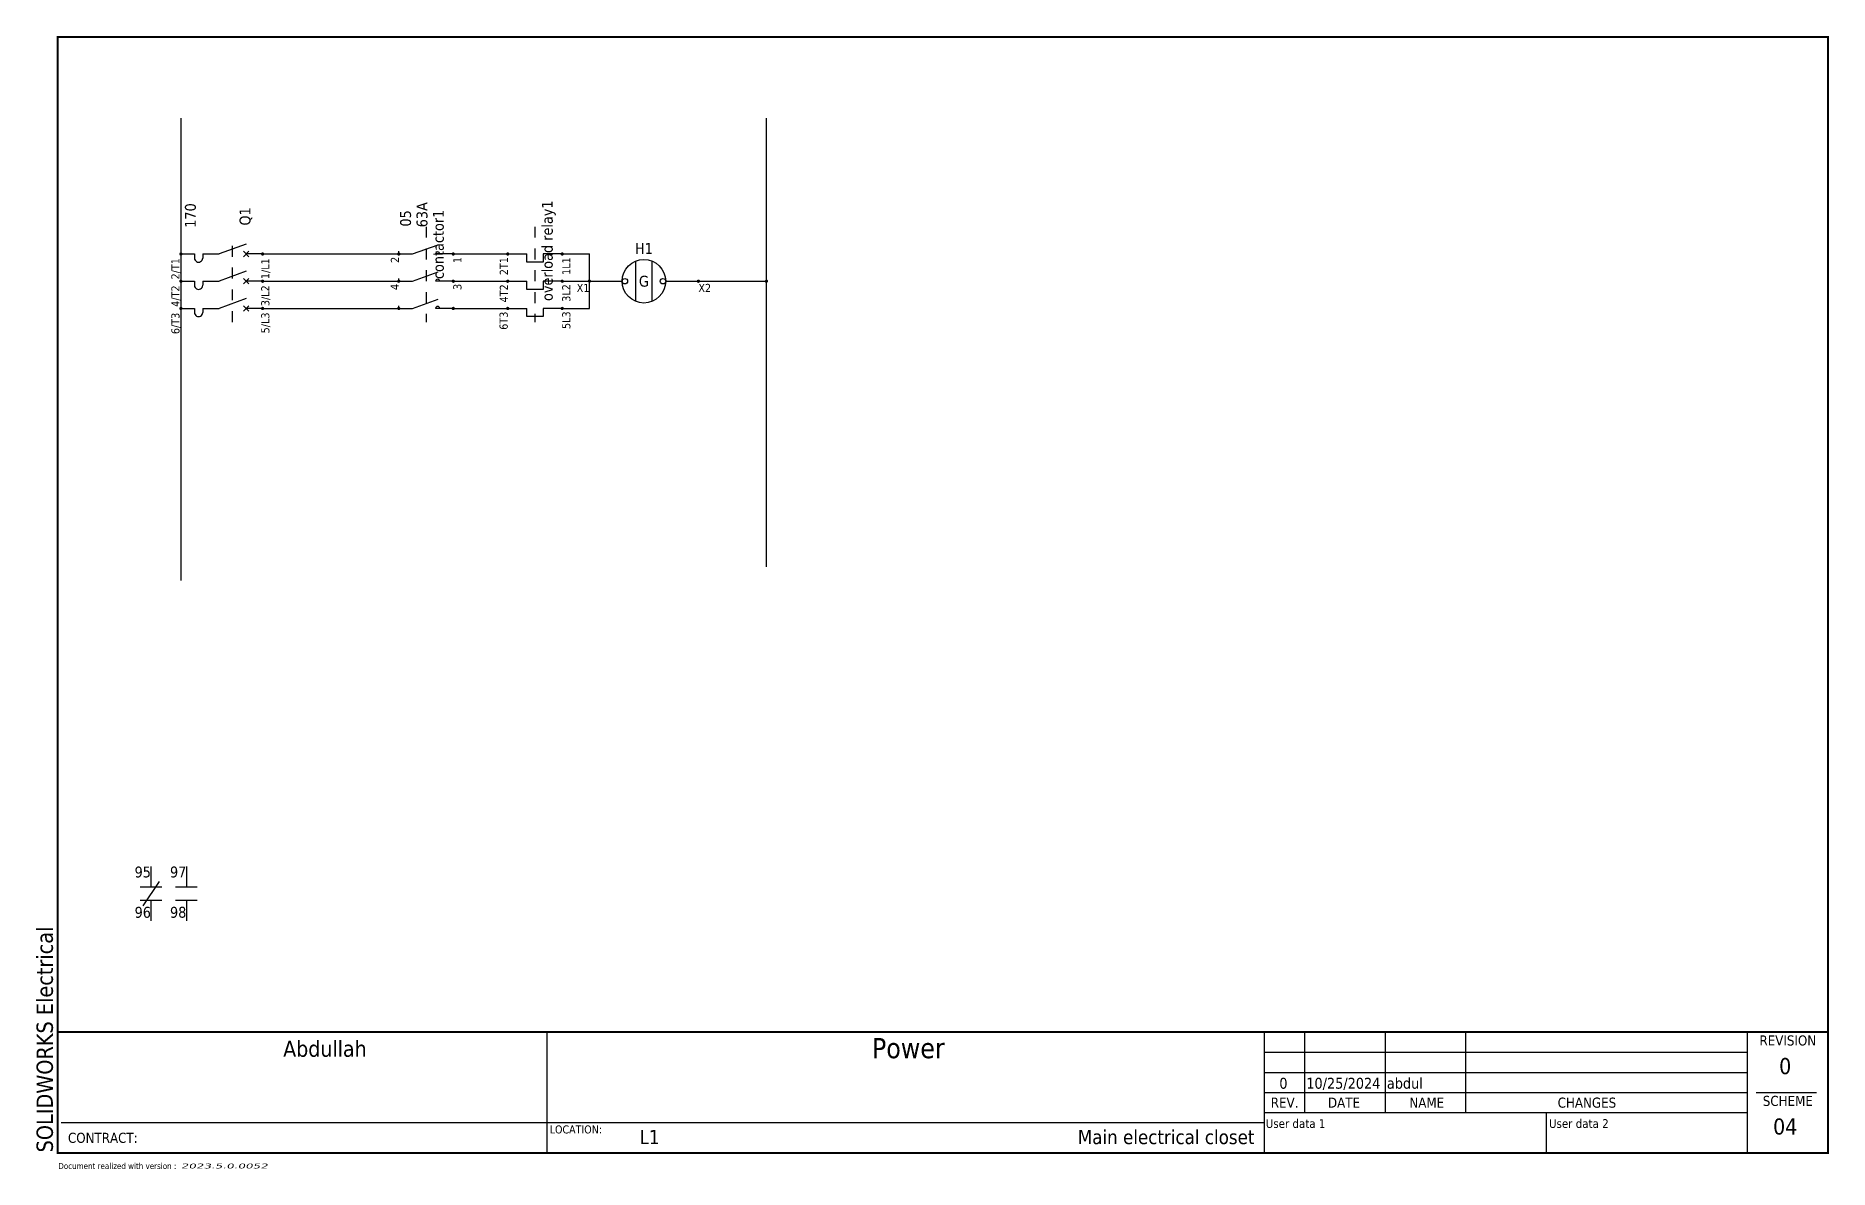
# Model space of a CAD drawing. Header units: inches. Extents: x 0.2 to 16.6, y 0.2 to 10.6.
import ezdxf
from ezdxf.enums import TextEntityAlignment as Align

# ---------------------------------------------------------------- set-up
doc = ezdxf.new("R2010")
doc.units = ezdxf.units.IN
doc.header["$LTSCALE"] = 0.5
doc.header["$MEASUREMENT"] = 0
doc.linetypes.add('CONTINU', pattern=[0])
doc.linetypes.add('TIRET', pattern=[0.75, 0.5, -0.25])
doc.layers.add('TITLEBLOCK', color=7, linetype='Continuous')
doc.styles.add('TAHOMA_STANDARD', font='tahoma.ttf')
doc.styles.add('tr_xref_inlinebomterminal', font='tahoma.ttf', dxfattribs={"height": 0.1})
doc.styles.add('tr_xref_inlinesymbol', font='tahoma.ttf', dxfattribs={"height": 0.1})

# ---------------------------------------------------------------- blocks, each defined once
blk = doc.blocks.new('TR_FDP_ANSI_B_EN')
at = {"color": 7}
for p, q in [((4.862, 0.37), (4.862, 1.48)), ((11.446, 0.37), (11.446, 1.48)), ((11.816, 0.74), (11.816, 1.48)), ((12.556, 0.74), (12.556, 1.48)), ((13.296, 0.74), (13.296, 1.48)), ((15.88, 0.37), (15.88, 1.48)), ((11.446, 1.295), (15.88, 1.295)), ((11.446, 1.11), (15.88, 1.11)), ((11.446, 0.925), (15.88, 0.925)), ((15.958, 0.925), (16.513, 0.925)), ((11.446, 0.74), (15.88, 0.74)), ((14.033, 0.74), (14.033, 0.37)), ((11.45, 0.647), (0.4, 0.647))]:
    blk.add_line(p, q, dxfattribs=at)
at = {"color": 7, "const_width": 0.0185}
blk.add_lwpolyline([(0.37, 10.619), (16.62, 10.619), (16.62, 0.37), (0.37, 0.37)], close=True, dxfattribs=at)
blk.add_lwpolyline([(0.37, 1.48), (16.62, 1.48)], dxfattribs=at)
at = {"color": 7, "style": 'TAHOMA_STANDARD'}
for s, p in [('REVISION', (16.25, 1.403)), ('CHANGES', (14.406, 0.832)), ('SCHEME', (16.25, 0.848))]:
    blk.add_text(s, height=0.0925, dxfattribs=at).set_placement(p, align=Align.MIDDLE_CENTER)
for s, p in [('REV.', (11.631, 0.832)), ('DATE', (12.176, 0.832)), ('NAME', (12.936, 0.832))]:
    blk.add_text(s, height=0.0925, dxfattribs=at).set_placement(p, align=Align.MIDDLE)
for s, height, p in [('CONTRACT:', 0.0925, (0.463, 0.509)), ('LOCATION:', 0.074, (4.885, 0.586)), ('Document realized with version :', 0.0555, (0.375, 0.25))]:
    blk.add_text(s, height=height, dxfattribs=at).set_placement(p, align=Align.MIDDLE_LEFT)
blk.add_attdef('#APP_NAME', text='', height=0.15, rotation=90, dxfattribs=at).set_placement((0.25, 0.375), align=Align.MIDDLE_LEFT)
for tag, height, p in [('#PROJECT_DWG_OFFICE', 0.148, (2.822, 1.253)), ('#FOLIO_TZ_0_L1', 0.185, (8.177, 1.24)), ('#PROJECT_DWG_OFFICE_ADDRESS_1', 0.111, (2.822, 1.044)), ('#PROJECT_DWG_OFFICE_ADDRESS_2', 0.111, (2.822, 0.894)), ('#FOLIO_TZ_1_L1', 0.148, (8.18, 0.957)), ('#PROJECT_DWG_OFFICE_ADDRESS_3', 0.111, (2.822, 0.738)), ('#FOLIO_TZ_2_L1', 0.148, (8.177, 0.746))]:
    blk.add_attdef(tag, text='', height=height, dxfattribs=at).set_placement(p, align=Align.CENTER)
for tag, height, p in [('#REV_NO_-0', 0.1, (11.62, 1.38)), ('#REV_NO_-1', 0.1, (11.62, 1.2)), ('#REV_NO', 0.148, (16.226, 1.168)), ('#REV_NO_-2', 0.1, (11.62, 1.01)), ('#FOLIO_TAG', 0.148, (16.226, 0.613))]:
    blk.add_attdef(tag, text='', height=height, dxfattribs=at).set_placement(p, align=Align.MIDDLE_CENTER)
for tag, height, p in [('#REV_CREATED_ON_-0', 0.1, (11.83, 1.38)), ('#REV_CREATED_BY_-0', 0.1, (12.57, 1.38)), ('#REV_NO_-0_TZ_0_L1', 0.1, (13.31, 1.38)), ('#REV_CREATED_ON_-1', 0.1, (11.83, 1.2)), ('#REV_CREATED_BY_-1', 0.1, (12.57, 1.2)), ('#REV_NO_-1_TZ_0_L1', 0.1, (13.31, 1.2)), ('#REV_CREATED_ON_-2', 0.1, (11.83, 1.01)), ('#REV_CREATED_BY_-2', 0.1, (12.57, 1.01)), ('#REV_NO_-2_TZ_0_L1', 0.1, (13.31, 1.01)), ('#FOLIO_LOC_TAG', 0.13, (5.71, 0.516))]:
    blk.add_attdef(tag, text='', height=height, dxfattribs=at).set_placement(p, align=Align.MIDDLE_LEFT)
for tag, p, height in [('##BUNDLE_TX_0_L1', (11.458, 0.6), 0.08), ('##BUNDLE_TX_1_L1', (14.058, 0.6), 0.08), ('#BUNDLE_TX_0', (11.508, 0.45), 0.0925), ('#BUNDLE_TX_1', (14.108, 0.45), 0.0925)]:
    blk.add_attdef(tag, p, '', height=height, dxfattribs=at)
blk.add_attdef('#PROJECT_CONTRACT_NUM', text='', height=0.13, dxfattribs=at).set_placement((1.397, 0.418), align=Align.BOTTOM_LEFT)
blk.add_attdef('#FOLIO_LOC_TZ_0_L1', text='', height=0.13, dxfattribs=at).set_placement((11.354, 0.516), align=Align.MIDDLE_RIGHT)
at = {"color": 7, "style": 'TAHOMA_STANDARD', "oblique": 15, "width": 2.071003}
blk.add_attdef('#ELVER', text='', height=0.0447, dxfattribs=at).set_placement((1.5, 0.25), align=Align.MIDDLE_LEFT)
blk = doc.blocks.new('TR-DI007')
at = {"color": 0}
for p, q in [((0, 0), (0, -3)), ((5, 0), (5, -3)), ((10, 0), (10, -3)), ((-1.82, -3), (0, -8)), ((0.5, -3.5), (-0.5, -2.5)), ((0.5, -2.5), (-0.5, -3.5)), ((3.18, -3), (5, -8)), ((5.5, -2.5), (4.5, -3.5)), ((5.5, -3.5), (4.5, -2.5)), ((8.18, -3), (10, -8)), ((10.5, -2.5), (9.5, -3.5)), ((10.5, -3.5), (9.5, -2.5)), ((0, -11), (0, -8)), ((5, -11), (5, -8)), ((10, -11), (10, -8)), ((0, -11), (0.75, -11)), ((0, -15), (0, -12.5)), ((0, -12.5), (0.75, -12.5)), ((5, -11), (5.75, -11)), ((5, -12.5), (5.75, -12.5)), ((5, -15), (5, -12.5)), ((10, -11), (10.75, -11)), ((10, -12.5), (10.75, -12.5)), ((10, -15), (10, -12.5))]:
    blk.add_line(p, q, dxfattribs=at)
at = {"linetype": 'TIRET'}
blk.add_line((12.5, -5.5), (-2.5, -5.5), dxfattribs=at)
at = {"color": 0}
for centre in [(0.75, -11.75), (5.75, -11.75), (10.75, -11.75)]:
    blk.add_arc(centre, 0.75, 270, 90, dxfattribs=at)
at = {"style": 'TAHOMA_STANDARD'}
for tag, p in [('#P_TAG_0', (0.5, 0)), ('#P_TAG_1', (5.5, 0)), ('#P_TAG_2', (10.5, 0))]:
    blk.add_attdef(tag, p, '', height=1.5, dxfattribs=at)
for tag, p in [('#TAG', (-5, -3.75)), ('#CROSS_REF', (-5, -6.52)), ('#TD_1', (-5, -9.23)), ('#TD_2', (-5, -11.72)), ('#TD_4', (-5, -14.26)), ('#COM_TX_0', (-5.16, -16.92)), ('#COM_TX_1', (-5.49, -19.92))]:
    blk.add_attdef(tag, text='', height=2, dxfattribs=at).set_placement(p, align=Align.RIGHT)
for tag, p in [('#P_TAG_5', (0.5, -15)), ('#P_TAG_4', (5.5, -15)), ('#P_TAG_3', (10.5, -15))]:
    blk.add_attdef(tag, text='', height=1.5, dxfattribs=at).set_placement(p, align=Align.TOP_LEFT)
blk = doc.blocks.new('TR-EL035')
at = {"color": 0}
for p, q in [((0, 0), (0, -3.25)), ((5, 0), (5, -3.25)), ((10, 0), (10, -3.25)), ((0, -7.5), (-1.71, -2.8)), ((5, -7.5), (3.29, -2.8)), ((10, -7.5), (8.29, -2.8)), ((0, -10), (0, -7.5)), ((5, -10), (5, -7.5)), ((10, -10), (10, -7.5))]:
    blk.add_line(p, q, dxfattribs=at)
at = {"linetype": 'TIRET', "ltscale": 0.1}
blk.add_line((-5, -5), (12.5, -5), dxfattribs=at)
at = {"color": 0}
for centre in [(0, -2.88), (5, -2.88), (10, -2.88)]:
    blk.add_arc(centre, 0.375, 90, 270, dxfattribs=at)
at = {"style": 'TAHOMA_STANDARD'}
for tag, p in [('#P_TAG_0', (0.5, 0)), ('#P_TAG_1', (5.5, 0)), ('#P_TAG_2', (10.5, 0))]:
    blk.add_attdef(tag, p, '', height=1.5, dxfattribs=at)
at = {"linetype": 'CONTINU', "style": 'TAHOMA_STANDARD'}
for tag, p in [('#TAG', (-5, -3.75)), ('#TD_1', (-5, -6.75)), ('#CROSS_REF', (-5, -9.75)), ('#COM_TX_0', (-5.11, -12.5)), ('#COM_TX_1', (-5.11, -15.11))]:
    blk.add_attdef(tag, text='', height=2, dxfattribs=at).set_placement(p, align=Align.RIGHT)
at = {"style": 'TAHOMA_STANDARD'}
for tag, p in [('#P_TAG_5', (0.5, -10)), ('#P_TAG_4', (5.5, -10)), ('#P_TAG_3', (10.5, -10))]:
    blk.add_attdef(tag, text='', height=1.5, dxfattribs=at).set_placement(p, align=Align.TOP_LEFT)
blk = doc.blocks.new('TR-EL039')
at = {"color": 0, "linetype": 'CONTINU'}
for p, q in [((0, 0), (0, -3.5)), ((5, 0), (5, -3.5)), ((10, 0), (10, -3.5)), ((0, -3.5), (1.5, -3.5)), ((1.5, -6.5), (0, -6.5)), ((0, -10), (0, -6.5)), ((1.5, -3.5), (1.5, -6.5)), ((5, -3.5), (6.5, -3.5)), ((6.5, -6.5), (5, -6.5)), ((5, -10), (5, -6.5)), ((6.5, -3.5), (6.5, -6.5)), ((10, -3.5), (11.5, -3.5)), ((11.5, -6.5), (10, -6.5)), ((10, -10), (10, -6.5)), ((11.5, -3.5), (11.5, -6.5))]:
    blk.add_line(p, q, dxfattribs=at)
at = {"linetype": 'TIRET'}
blk.add_line((-5, -5), (12.5, -5), dxfattribs=at)
at = {"style": 'TAHOMA_STANDARD'}
for tag, p in [('#P_TAG_0', (0.5, 0)), ('#P_TAG_1', (5.5, 0)), ('#P_TAG_2', (10.5, 0))]:
    blk.add_attdef(tag, p, '', height=1.5, dxfattribs=at)
at = {"linetype": 'CONTINU', "style": 'TAHOMA_STANDARD'}
for tag, p in [('#TAG', (-5, -3.75)), ('#TD_3', (-5, -6.75)), ('#CROSS_REF', (-5, -9.75)), ('#COM_TX_0', (-4.89, -12.68)), ('#COM_TX_1', (-4.89, -15.68))]:
    blk.add_attdef(tag, text='', height=2, dxfattribs=at).set_placement(p, align=Align.RIGHT)
at = {"style": 'TAHOMA_STANDARD'}
for tag, p in [('#P_TAG_5', (0.5, -10)), ('#P_TAG_4', (5.5, -10)), ('#P_TAG_3', (10.5, -10))]:
    blk.add_attdef(tag, text='', height=1.5, dxfattribs=at).set_placement(p, align=Align.TOP_LEFT)
blk = doc.blocks.new('EW_LTG')
for p, q in [((8.5, -3.71), (8.5, 3.71)), ((11.5, -3.71), (11.5, 3.71))]:
    blk.add_line(p, q)
at = {"color": 0}
for p, q in [((0, 0), (6, 0)), ((14, 0), (20, 0))]:
    blk.add_line(p, q, dxfattribs=at)
for centre, radius in [((10, 0), 4), ((6.5, 0), 0.5), ((13.5, 0), 0.5)]:
    blk.add_circle(centre, radius)
for p in [(0, 0.01), (20, 0.01)]:
    blk.add_point(p)
at = {"style": 'TAHOMA_STANDARD'}
blk.add_text('G', height=2, dxfattribs=at).set_placement((10, 0), align=Align.MIDDLE)
at = {"linetype": 'CONTINU', "style": 'TAHOMA_STANDARD'}
for tag, p in [('#TAG', (10, 5.01)), ('#TD_2', (10, -7.49)), ('#TD_6', (10, -9.99)), ('#COM_TX_0', (10, -12.49)), ('#COM_TX_1', (10, -14.99))]:
    blk.add_attdef(tag, text='', height=2, dxfattribs=at).set_placement(p, align=Align.CENTER)
at = {"style": 'TAHOMA_STANDARD'}
blk.add_attdef('#P_TAG_0', text='', height=1.5, dxfattribs=at).set_placement((0, -0.49), align=Align.TOP_RIGHT)
blk.add_attdef('#P_TAG_1', text='', height=1.5, dxfattribs=at).set_placement((20, -0.49), align=Align.TOP_LEFT)
blk = doc.blocks.new('EW_ANSI_CONTO')
at = {"color": 0}
for p, q in [((0, 0), (0.186, 0)), ((0.137, 0.075), (0.362, -0.075)), ((0.187, -0.1), (0.187, 0.1)), ((0.31, -0.1), (0.31, 0.1)), ((0.31, 0), (0.5, 0))]:
    blk.add_line(p, q, dxfattribs=at)
at = {"color": 0, "style": 'TAHOMA_STANDARD'}
for tag, p, height in [('#LOC_TAG', (0.178, 0.518), 0.08), ('#FUN_TAG', (0.171, 0.374), 0.08), ('#TAG', (0.175, 0.21), 0.08), ('#P_TAG_1', (0.425, 0.025), 0.075), ('#CROSS_REF', (0.308, -0.216), 0.08), ('#REF_DES_1', (0.038, -0.333), 0.08), ('#REF_DES_2', (0.036, -0.461), 0.08), ('#TD_2', (0.036, -0.719), 0.08), ('#TD_1', (0.04, -0.583), 0.08), ('#TD_3', (0.036, -0.843), 0.08), ('#TD_4', (0.033, -0.969), 0.08), ('#TD_5', (0.036, -1.1), 0.08)]:
    blk.add_attdef(tag, p, '', height=height, dxfattribs=at)
blk.add_attdef('#P_TAG_0', text='', height=0.075, dxfattribs=at).set_placement((0.075, 0.025), align=Align.RIGHT)
at = {"color": 92, "style": 'tr_xref_inlinebomterminal'}
blk.add_attdef('#Pt0', text='', height=0.1, dxfattribs=at).set_placement((0, 0), align=Align.TOP_RIGHT)
blk.add_attdef('#Pt1', text='', height=0.1, dxfattribs=at).set_placement((0.5, 0), align=Align.BOTTOM_RIGHT)
at = {"color": 1, "style": 'tr_xref_inlinesymbol'}
blk.add_attdef('#REF', text='', height=0.1, rotation=180, dxfattribs=at).set_placement((0.55, 0), align=Align.MIDDLE_RIGHT)
blk = doc.blocks.new('EW_ANSI_CONTS')
at = {"color": 0}
for p, q in [((0, 0), (0.186, 0)), ((0.187, -0.1), (0.187, 0.1)), ((0.31, -0.1), (0.31, 0.1)), ((0.31, 0), (0.5, 0))]:
    blk.add_line(p, q, dxfattribs=at)
at = {"color": 0, "style": 'TAHOMA_STANDARD'}
for tag, p, height in [('#LOC_TAG', (0.153, 0.485), 0.08), ('#FUN_TAG', (0.15, 0.345), 0.08), ('#TAG', (0.172, 0.199), 0.08), ('#P_TAG_1', (0.425, 0.025), 0.075), ('#CROSS_REF', (0.335, -0.21), 0.08), ('#REF_DES_1', (0.118, -0.333), 0.08), ('#REF_DES_2', (0.116, -0.461), 0.08), ('#TD_2', (0.116, -0.719), 0.08), ('#TD_1', (0.12, -0.583), 0.08), ('#TD_3', (0.116, -0.843), 0.08), ('#TD_4', (0.113, -0.969), 0.08), ('#TD_5', (0.116, -1.1), 0.08)]:
    blk.add_attdef(tag, p, '', height=height, dxfattribs=at)
blk.add_attdef('#P_TAG_0', text='', height=0.075, dxfattribs=at).set_placement((0.075, 0.025), align=Align.RIGHT)
at = {"color": 92, "style": 'tr_xref_inlinebomterminal'}
blk.add_attdef('#Pt0', text='', height=0.1, dxfattribs=at).set_placement((0, 0), align=Align.TOP_RIGHT)
blk.add_attdef('#Pt1', text='', height=0.1, dxfattribs=at).set_placement((0.5, 0), align=Align.BOTTOM_RIGHT)
at = {"color": 1, "style": 'tr_xref_inlinesymbol'}
blk.add_attdef('#REF', text='', height=0.1, rotation=180, dxfattribs=at).set_placement((0.55, 0), align=Align.MIDDLE_RIGHT)
blk = doc.blocks.new('*U20', base_point=(-0.1, -0.25))
at = {"color": 150}
ref = blk.add_blockref('EW_ANSI_CONTO', (0, 0), dxfattribs=dict(at, rotation=270))
ref.add_attrib('#Pt0', '95', dxfattribs={"color": 92, "height": 0.1, "style": 'tr_xref_inlinebomterminal'}).set_placement((0, 0), align=Align.TOP_RIGHT)
ref.add_attrib('#Pt1', '96', dxfattribs={"color": 92, "height": 0.1, "style": 'tr_xref_inlinebomterminal'}).set_placement((0, -0.5), align=Align.BOTTOM_RIGHT)
ref = blk.add_blockref('EW_ANSI_CONTS', (0.325, 0), dxfattribs=dict(at, rotation=270))
ref.add_attrib('#Pt0', '97', dxfattribs={"color": 92, "height": 0.1, "style": 'tr_xref_inlinebomterminal'}).set_placement((0.325, 0), align=Align.TOP_RIGHT)
ref.add_attrib('#Pt1', '98', dxfattribs={"color": 92, "height": 0.1, "style": 'tr_xref_inlinebomterminal'}).set_placement((0.325, -0.5), align=Align.BOTTOM_RIGHT)

msp = doc.modelspace()

# ---------------------------------------------------------------- linework, layer by layer
at = {"color": 1, "linetype": 'Continuous', "const_width": 0.0125}
msp.add_lwpolyline([(1.5, 5.625), (1.5, 9.875)], dxfattribs=at)
at = {"color": 5, "linetype": 'Continuous', "const_width": 0.0125}
for points in [[(6.875, 8.375), (6.875, 9.875)], [(6.875, 5.75), (6.875, 8.375)]]:
    msp.add_lwpolyline(points, dxfattribs=at)
at = {"color": 12}
for points in [[(1.505, 8.625, 0.02, 0.02, 1), (1.495, 8.625, 0.02, 0.02, 1)], [(2.255, 8.625, 0.02, 0.02, 1), (2.245, 8.625, 0.02, 0.02, 1)], [(3.505, 8.625, 0.02, 0.02, 1), (3.495, 8.625, 0.02, 0.02, 1)], [(4.005, 8.625, 0.02, 0.02, 1), (3.995, 8.625, 0.02, 0.02, 1)], [(4.505, 8.625, 0.02, 0.02, 1), (4.495, 8.625, 0.02, 0.02, 1)], [(5.005, 8.625, 0.02, 0.02, 1), (4.995, 8.625, 0.02, 0.02, 1)], [(1.505, 8.375, 0.02, 0.02, 1), (1.495, 8.375, 0.02, 0.02, 1)], [(2.255, 8.375, 0.02, 0.02, 1), (2.245, 8.375, 0.02, 0.02, 1)], [(3.505, 8.375, 0.02, 0.02, 1), (3.495, 8.375, 0.02, 0.02, 1)], [(4.005, 8.375, 0.02, 0.02, 1), (3.995, 8.375, 0.02, 0.02, 1)], [(4.505, 8.375, 0.02, 0.02, 1), (4.495, 8.375, 0.02, 0.02, 1)], [(5.005, 8.375, 0.02, 0.02, 1), (4.995, 8.375, 0.02, 0.02, 1)], [(5.255, 8.376, 0.02, 0.02, 1), (5.245, 8.376, 0.02, 0.02, 1)], [(6.255, 8.375, 0.02, 0.02, 1), (6.245, 8.375, 0.02, 0.02, 1)], [(1.505, 8.125, 0.02, 0.02, 1), (1.495, 8.125, 0.02, 0.02, 1)], [(2.255, 8.125, 0.02, 0.02, 1), (2.245, 8.125, 0.02, 0.02, 1)], [(3.505, 8.125, 0.02, 0.02, 1), (3.495, 8.125, 0.02, 0.02, 1)], [(4.005, 8.125, 0.02, 0.02, 1), (3.995, 8.125, 0.02, 0.02, 1)], [(4.505, 8.125, 0.02, 0.02, 1), (4.495, 8.125, 0.02, 0.02, 1)], [(5.005, 8.125, 0.02, 0.02, 1), (4.995, 8.125, 0.02, 0.02, 1)]]:
    msp.add_lwpolyline(points, format="xyseb", close=True, dxfattribs=at)
at = {"color": 241, "linetype": 'Continuous'}
for points in [[(2.25, 8.625), (3.5, 8.625)], [(5, 8.625), (5.25, 8.625)], [(5.25, 8.375), (5.25, 8.625)], [(2.25, 8.375), (3.5, 8.375)], [(5, 8.375), (5.25, 8.375)], [(5.25, 8.125), (5.25, 8.375)], [(6.25, 8.375), (6.875, 8.375)], [(2.25, 8.125), (3.5, 8.125)], [(5, 8.125), (5.25, 8.125)]]:
    msp.add_lwpolyline(points, dxfattribs=at)
at = {"color": 96, "linetype": 'Continuous'}
for points in [[(3.5, 8.625), (3.5, 8.65)], [(4, 8.625), (4.5, 8.625)], [(3.5, 8.375), (3.5, 8.4)], [(4, 8.375), (4.5, 8.375)], [(3.5, 8.125), (3.5, 8.15)], [(4, 8.125), (4.5, 8.125)]]:
    msp.add_lwpolyline(points, dxfattribs=at)
at = {"color": 221}
msp.add_lwpolyline([(6.88, 8.375, 0.02, 0.02, 1), (6.87, 8.375, 0.02, 0.02, 1)], format="xyseb", close=True, dxfattribs=at)

# ---------------------------------------------------------------- block references
ref = msp.add_blockref('TR-DI007', (2.25, 8.625), dxfattribs=dict(xscale=0.05, yscale=0.05, zscale=0.05, rotation=270))
ref.add_attrib('#TAG', 'Q1', dxfattribs={"height": 0.1, "rotation": 90, "style": 'TAHOMA_STANDARD'}).set_placement((2.138, 9.054), align=Align.RIGHT)
ref.add_attrib('#TD_4', '170', dxfattribs={"height": 0.1, "rotation": 90, "style": 'TAHOMA_STANDARD'}).set_placement((1.637, 9.091), align=Align.RIGHT)
ref.add_attrib('#P_TAG_0', '1/L1', (2.312, 8.394), dxfattribs={"height": 0.075, "rotation": 90, "style": 'TAHOMA_STANDARD'})
ref.add_attrib('#P_TAG_5', '2/T1', dxfattribs={"height": 0.075, "rotation": 90, "style": 'TAHOMA_STANDARD'}).set_placement((1.412, 8.391), align=Align.TOP_LEFT)
ref.add_attrib('#P_TAG_1', '3/L2', (2.312, 8.146), dxfattribs={"height": 0.075, "rotation": 90, "style": 'TAHOMA_STANDARD'})
ref.add_attrib('#P_TAG_4', '4/T2', dxfattribs={"height": 0.075, "rotation": 90, "style": 'TAHOMA_STANDARD'}).set_placement((1.412, 8.14), align=Align.TOP_LEFT)
ref.add_attrib('#P_TAG_2', '5/L3', (2.312, 7.896), dxfattribs={"height": 0.075, "rotation": 90, "style": 'TAHOMA_STANDARD'})
ref.add_attrib('#P_TAG_3', '6/T3', dxfattribs={"height": 0.075, "rotation": 90, "style": 'TAHOMA_STANDARD'}).set_placement((1.412, 7.889), align=Align.TOP_LEFT)
ref = msp.add_blockref('TR-EL035', (4, 8.625), dxfattribs=dict(xscale=0.05, yscale=0.05, zscale=0.05, rotation=270))
ref.add_attrib('#TAG', 'contactor1', dxfattribs={"linetype": 'CONTINU', "height": 0.1, "rotation": 90, "style": 'TAHOMA_STANDARD'}).set_placement((3.913, 9.032), align=Align.RIGHT)
ref.add_attrib('#TD_1', '63A', dxfattribs={"linetype": 'CONTINU', "height": 0.1, "rotation": 90, "style": 'TAHOMA_STANDARD'}).set_placement((3.763, 9.101), align=Align.RIGHT)
ref.add_attrib('#CROSS_REF', '05', dxfattribs={"linetype": 'CONTINU', "height": 0.1, "rotation": 90, "style": 'TAHOMA_STANDARD'}).set_placement((3.612, 9.027), align=Align.RIGHT)
ref.add_attrib('#P_TAG_0', '1', (4.075, 8.541), dxfattribs={"height": 0.075, "rotation": 90, "style": 'TAHOMA_STANDARD'})
ref.add_attrib('#P_TAG_5', '2', dxfattribs={"height": 0.075, "rotation": 90, "style": 'TAHOMA_STANDARD'}).set_placement((3.427, 8.543), align=Align.TOP_LEFT)
ref.add_attrib('#P_TAG_1', '3', (4.075, 8.295), dxfattribs={"height": 0.075, "rotation": 90, "style": 'TAHOMA_STANDARD'})
ref.add_attrib('#P_TAG_4', '4', dxfattribs={"height": 0.075, "rotation": 90, "style": 'TAHOMA_STANDARD'}).set_placement((3.425, 8.294), align=Align.TOP_LEFT)
ref = msp.add_blockref('TR-EL039', (5, 8.625), dxfattribs=dict(xscale=0.05, yscale=0.05, zscale=0.05, rotation=270))
ref.add_attrib('#TAG', 'overload relay1', dxfattribs={"linetype": 'CONTINU', "height": 0.1, "rotation": 90, "style": 'TAHOMA_STANDARD'}).set_placement((4.913, 9.117), align=Align.RIGHT)
ref.add_attrib('#P_TAG_0', '1L1', (5.075, 8.433), dxfattribs={"height": 0.075, "rotation": 90, "style": 'TAHOMA_STANDARD'})
ref.add_attrib('#P_TAG_5', '2T1', dxfattribs={"height": 0.075, "rotation": 90, "style": 'TAHOMA_STANDARD'}).set_placement((4.427, 8.43), align=Align.TOP_LEFT)
ref.add_attrib('#P_TAG_1', '3L2', (5.075, 8.186), dxfattribs={"height": 0.075, "rotation": 90, "style": 'TAHOMA_STANDARD'})
ref.add_attrib('#P_TAG_4', '4T2', dxfattribs={"height": 0.075, "rotation": 90, "style": 'TAHOMA_STANDARD'}).set_placement((4.427, 8.18), align=Align.TOP_LEFT)
ref.add_attrib('#P_TAG_2', '5L3', (5.075, 7.936), dxfattribs={"height": 0.075, "rotation": 90, "style": 'TAHOMA_STANDARD'})
ref.add_attrib('#P_TAG_3', '6T3', dxfattribs={"height": 0.075, "rotation": 90, "style": 'TAHOMA_STANDARD'}).set_placement((4.425, 7.929), align=Align.TOP_LEFT)
at = {"xscale": 0.05, "yscale": 0.05, "zscale": 0.05, "rotation": 360}
msp.add_blockref('EW_LTG', (5.25, 8.375), dxfattribs=at).add_auto_attribs({'#TAG': 'H1', '#P_TAG_0': 'X1', '#P_TAG_1': 'X2'})
msp.add_blockref('*U20', (1.125, 2.75))
at = {"layer": 'TITLEBLOCK'}
msp.add_blockref('TR_FDP_ANSI_B_EN', (0, 0), dxfattribs=at).add_auto_attribs({'#FOLIO_TAG': '04', '#FOLIO_LOC_TAG': 'L1', '#FOLIO_LOC_TZ_0_L1': 'Main electrical closet', '#FOLIO_TZ_0_L1': 'Power', '#REV_NO': '0', '#ELVER': '2023.5.0.0052', '#PROJECT_DWG_OFFICE': 'Abdullah', '##BUNDLE_TX_0_L1': 'User data 1', '##BUNDLE_TX_1_L1': 'User data 2', '#REV_NO_-2': '0', '#REV_CREATED_BY_-2': 'abdul', '#REV_CREATED_ON_-2': '10/25/2024', '#APP_NAME': 'SOLIDWORKS Electrical'})

doc.saveas('drawing.dxf')
